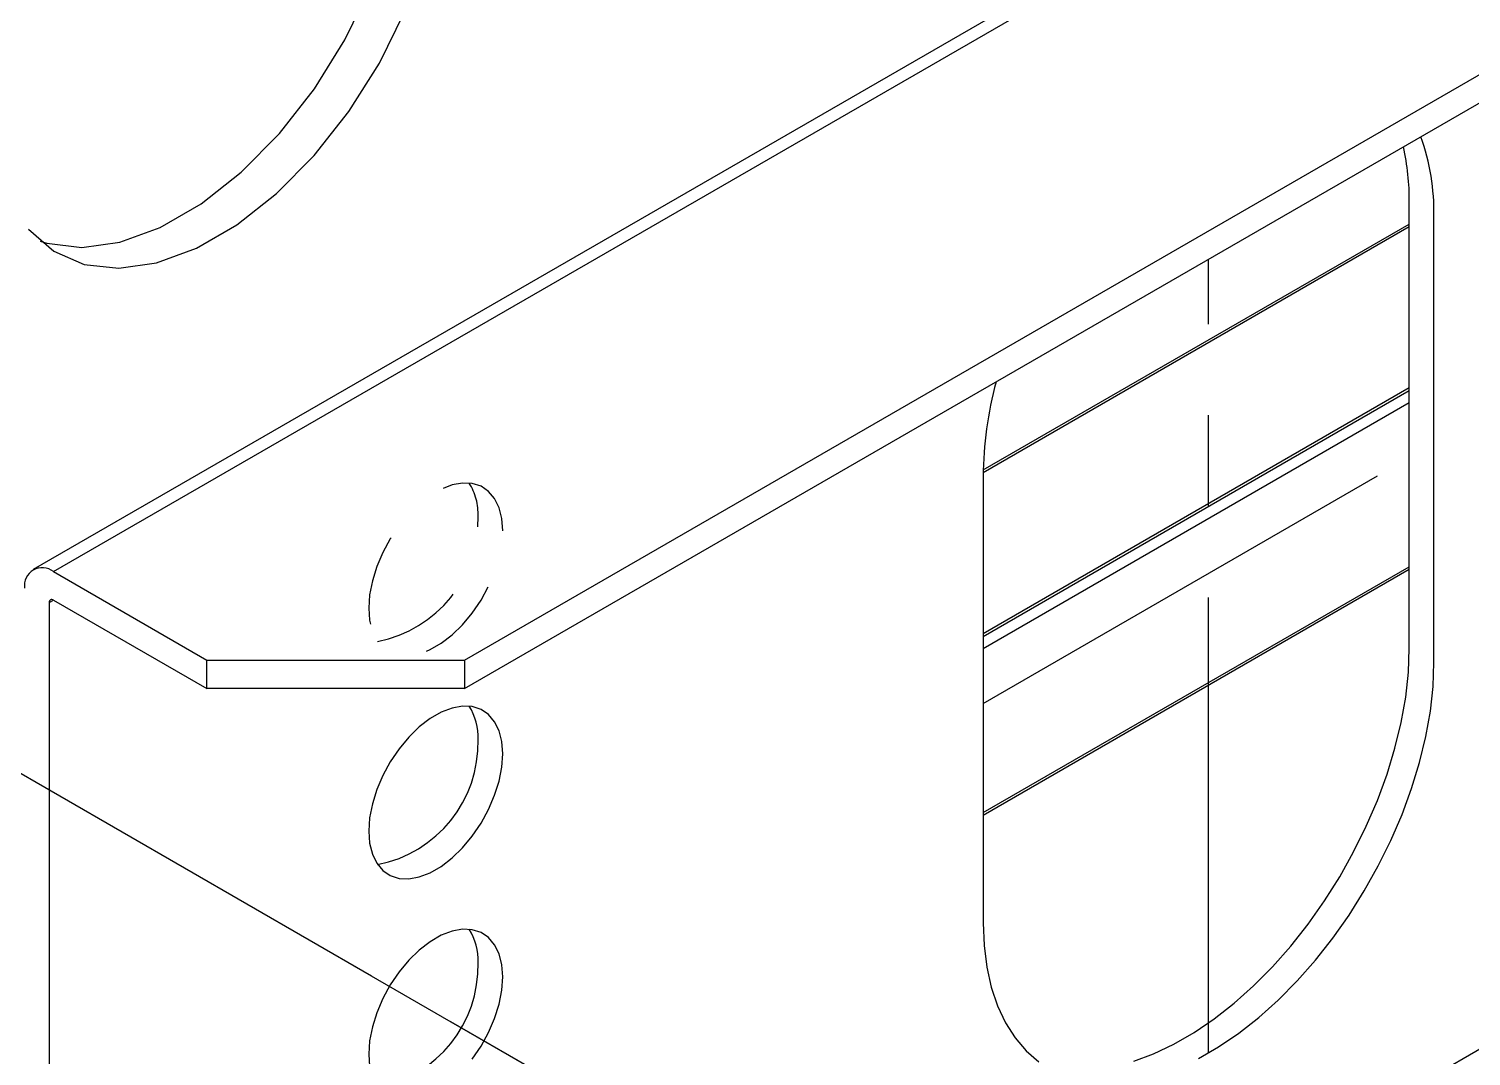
# Model space of a CAD drawing. Extents: x -3.7 to 16.1, y -12.1 to 0.
# Drawn here: x 3.287 to 5.267, y -6.386 to -4.975 of the extents above; entities that cross this region are included whole.
import ezdxf

# ---------------------------------------------------------------- set-up
doc = ezdxf.new("R2010")
doc.units = 0
doc.header["$LTSCALE"] = 0.5
doc.header["$MEASUREMENT"] = 0
doc.linetypes.add('CENTER', pattern=[2, 1.25, -0.25, 0.25, -0.25])
doc.linetypes.add('HIDDEN', pattern=[0.375, 0.25, -0.125])
for name, color, linetype in [('Centerline', 210, 'CENTER'), ('Housing', 150, 'CONTINUOUS'), ('WallMount Bracket', 190, 'CONTINUOUS')]:
    doc.layers.add(name, color=color, linetype=linetype)

msp = doc.modelspace()

# ---------------------------------------------------------------- linework, layer by layer
at = {"layer": 'Centerline', "transparency": 16777216}
for p, q in [((4.906231, -6.380888), (4.906231, -5.291688)), ((2.350145, -5.463), (4.74058, -6.843118)), ((4.596872, -5.901386), (5.215591, -5.544169)), ((3.733346, -6.261591), (4.111045, -6.479656))]:
    msp.add_line(p, q, dxfattribs=at)
at = {"layer": 'Housing', "linetype": 'Continuous', "lineweight": 25, "transparency": 16777216}
for p, q in [((4.597045, -5.580882), (5.181791, -5.243356)), ((4.596961, -5.584313), (5.181791, -5.246738)), ((4.596872, -5.805533), (5.181791, -5.467907)), ((4.596872, -5.809615), (5.181791, -5.471989)), ((4.596872, -5.825944), (5.181791, -5.488318)), ((4.596872, -6.05131), (5.181791, -5.713683)), ((4.596872, -6.054692), (5.181791, -5.717066))]:
    msp.add_line(p, q, dxfattribs=at)
at = {"layer": 'Housing', "linetype": 'Continuous', "lineweight": 25, "transparency": 16777216, "flags": 128}
for points in [[(3.286767, -5.250501), (3.321327, -5.280594), (3.363069, -5.29861), (3.410653, -5.303971), (3.462548, -5.296503), (3.517087, -5.276447), (3.572517, -5.244448), (3.627056, -5.201535), (3.678951, -5.149085), (3.726535, -5.088786), (3.768278, -5.022575), (3.802838, -4.95258), (3.829104, -4.881051), (3.846233, -4.810288), (3.853673, -4.742563), (3.851186, -4.680055), (3.838852, -4.624772), (3.817067, -4.578491), (3.786531, -4.5427), (3.748225, -4.518548), (3.703382, -4.506813), (3.653441, -4.50787), (3.600009, -4.521688), (3.544802, -4.54782)], [(3.302918, -5.26687), (3.311734, -5.269588), (3.359722, -5.27551), (3.412183, -5.268277), (3.46739, -5.248126), (3.523521, -5.215722), (3.578727, -5.172133), (3.631188, -5.118796), (3.679176, -5.057468), (3.721109, -4.990172), (3.755604, -4.919124), (3.781525, -4.846668), (3.798017, -4.77519), (3.804537, -4.707046), (3.80087, -4.644484), (3.787136, -4.589564), (3.763789, -4.544096), (3.736727, -4.513816)]]:
    msp.add_lwpolyline(points, dxfattribs=at)
at = {"layer": 'WallMount Bracket', "linetype": 'Continuous', "lineweight": 25, "transparency": 16777216}
for p, q in [((3.885028, -5.842035), (6.713455, -4.209622)), ((3.885028, -5.881071), (6.713455, -4.248658)), ((5.01752, -4.722447), (3.293005, -5.717742)), ((3.320898, -5.720502), (5.023012, -4.738135)), ((5.181791, -5.825915), (5.181791, -5.213434)), ((5.215591, -5.845422), (5.215591, -5.232941)), ((4.596872, -5.590031), (4.596872, -6.202512)), ((6.495934, -5.67339), (4.619056, -6.756622)), ((3.320898, -5.720502), (3.531474, -5.842035)), ((3.315241, -5.762806), (3.320901, -5.759539)), ((3.320898, -5.759538), (3.531474, -5.881071)), ((3.315241, -5.762806), (3.315241, -7.509112)), ((3.531474, -5.842035), (3.885028, -5.842035)), ((3.531474, -5.881071), (3.531474, -5.842035)), ((3.885028, -5.842035), (3.885028, -5.881071)), ((3.885028, -5.881071), (3.531474, -5.881071))]:
    msp.add_line(p, q, dxfattribs=at)
at = {"layer": 'WallMount Bracket', "linetype": 'HIDDEN', "lineweight": 25, "transparency": 16777216, "flags": 128}
msp.add_lwpolyline([(3.937495, -5.664347), (3.936241, -5.647597), (3.932514, -5.63275), (3.926416, -5.620213), (3.918112, -5.610327), (3.907829, -5.603361), (3.895849, -5.599507), (3.882497, -5.598868), (3.868137, -5.601462), (3.853162, -5.607219), (3.83798, -5.615981), (3.823005, -5.627509), (3.808646, -5.64149), (3.795294, -5.657541), (3.783313, -5.675226), (3.77303, -5.69406), (3.764726, -5.713531), (3.758628, -5.733108), (3.754901, -5.752256), (3.753647, -5.770454), (3.754901, -5.787204), (3.758628, -5.80205), (3.764726, -5.814588), (3.77303, -5.824474), (3.783313, -5.831439), (3.795294, -5.835294), (3.808646, -5.835933), (3.823005, -5.833339), (3.83798, -5.827582), (3.853162, -5.81882), (3.868137, -5.807291), (3.882497, -5.793311), (3.895849, -5.777259), (3.907829, -5.759575), (3.918112, -5.740741), (3.926416, -5.72127), (3.932514, -5.701693), (3.936241, -5.682545), (3.937495, -5.664347)], dxfattribs=at)
at = {"layer": 'WallMount Bracket', "linetype": 'Continuous', "lineweight": 25, "transparency": 16777216, "flags": 128}
for points in [[(4.803593, -6.392513), (4.830905, -6.382474), (4.858552, -6.369391), (4.886311, -6.35337), (4.913958, -6.33454), (4.94127, -6.313053), (4.968029, -6.289081), (4.994018, -6.262817), (5.019027, -6.234473), (5.042857, -6.204277), (5.065314, -6.172472), (5.086218, -6.139315), (5.105401, -6.105071), (5.122708, -6.070018), (5.138001, -6.034437), (5.151155, -5.998615), (5.162064, -5.962839), (5.170642, -5.927399), (5.176819, -5.892579), (5.180545, -5.85866), (5.181791, -5.825915)], [(4.892352, -6.388899), (4.920111, -6.372878), (4.947758, -6.354048), (4.97507, -6.33256), (5.001829, -6.308588), (5.027817, -6.282324), (5.052827, -6.25398), (5.076656, -6.223784), (5.099114, -6.191979), (5.120018, -6.158822), (5.139201, -6.124579), (5.156508, -6.089525), (5.1718, -6.053944), (5.184954, -6.018122), (5.195864, -5.982346), (5.204442, -5.946906), (5.210619, -5.912086), (5.214345, -5.878167), (5.215591, -5.845422)], [(3.937495, -5.970588), (3.936241, -5.953837), (3.932514, -5.938991), (3.926416, -5.926454), (3.918112, -5.916567), (3.907829, -5.909602), (3.895849, -5.905747), (3.882497, -5.905108), (3.868137, -5.907702), (3.853162, -5.913459), (3.83798, -5.922221), (3.823005, -5.93375), (3.808646, -5.947731), (3.795294, -5.963782), (3.783313, -5.981466), (3.77303, -6.000301), (3.764726, -6.019772), (3.758628, -6.039349), (3.754901, -6.058497), (3.753647, -6.076694), (3.754901, -6.093445), (3.758628, -6.108291), (3.764726, -6.120828), (3.77303, -6.130715), (3.783313, -6.13768), (3.795294, -6.141535), (3.808646, -6.142174), (3.823005, -6.13958), (3.83798, -6.133823), (3.853162, -6.125061), (3.868137, -6.113532), (3.882497, -6.099551), (3.895849, -6.0835), (3.907829, -6.065816), (3.918112, -6.046981), (3.926416, -6.02751), (3.932514, -6.007933), (3.936241, -5.988785), (3.937495, -5.970588)], [(3.937495, -6.276828), (3.936241, -6.260078), (3.932514, -6.245232), (3.926416, -6.232694), (3.918112, -6.222808), (3.907829, -6.215843), (3.895849, -6.211988), (3.882497, -6.211349), (3.868137, -6.213943), (3.853162, -6.2197), (3.83798, -6.228462), (3.823005, -6.239991), (3.808646, -6.253971), (3.795294, -6.270023), (3.783313, -6.287707), (3.77303, -6.306541), (3.764726, -6.326013), (3.758628, -6.345589), (3.754901, -6.364738), (3.753647, -6.382935), (3.754901, -6.399685)], [(4.596872, -6.202512), (4.598117, -6.23382), (4.601844, -6.263438), (4.60802, -6.291128), (4.616598, -6.316667), (4.627508, -6.339849), (4.640662, -6.360488), (4.655954, -6.378418), (4.673262, -6.393493)], [(3.895849, -6.389741), (3.907829, -6.372056), (3.918112, -6.353222), (3.926416, -6.333751), (3.932514, -6.314174), (3.936241, -6.295026), (3.937495, -6.276828)]]:
    msp.add_lwpolyline(points, dxfattribs=at)
at = {"layer": 'WallMount Bracket', "linetype": 'Continuous', "lineweight": 25, "transparency": 16777216}
for centre, radius, start, end in [((4.904107, -5.227706), 0.311528, 359.037215, 19.546323), ((4.841305, -5.21075), 0.340496, 359.548384, 12.46188), ((5.116657, -5.595264), 0.519812, 164.905264, 179.423186), ((3.305499, -5.739393), 0.024372, 50.814973, 189.220266), ((3.31869, -5.762246), 0.003494, 50.814973, 189.220266), ((3.826791, -5.947041), 0.077011, 356.993179, 32.941032), ((3.733346, -5.95535), 0.170403, 281.021226, 1.435928), ((3.826791, -6.253281), 0.077011, 356.993179, 32.941032), ((3.733346, -6.261591), 0.170403, 281.021226, 1.435928)]:
    msp.add_arc(centre, radius, start, end, dxfattribs=at)
at = {"layer": 'WallMount Bracket', "linetype": 'HIDDEN', "lineweight": 25, "transparency": 16777216}
for centre, radius, start, end in [((3.826791, -5.6408), 0.077011, 356.993179, 32.941032), ((3.733346, -5.64911), 0.170403, 281.021226, 1.435928)]:
    msp.add_arc(centre, radius, start, end, dxfattribs=at)

doc.saveas('drawing.dxf')
